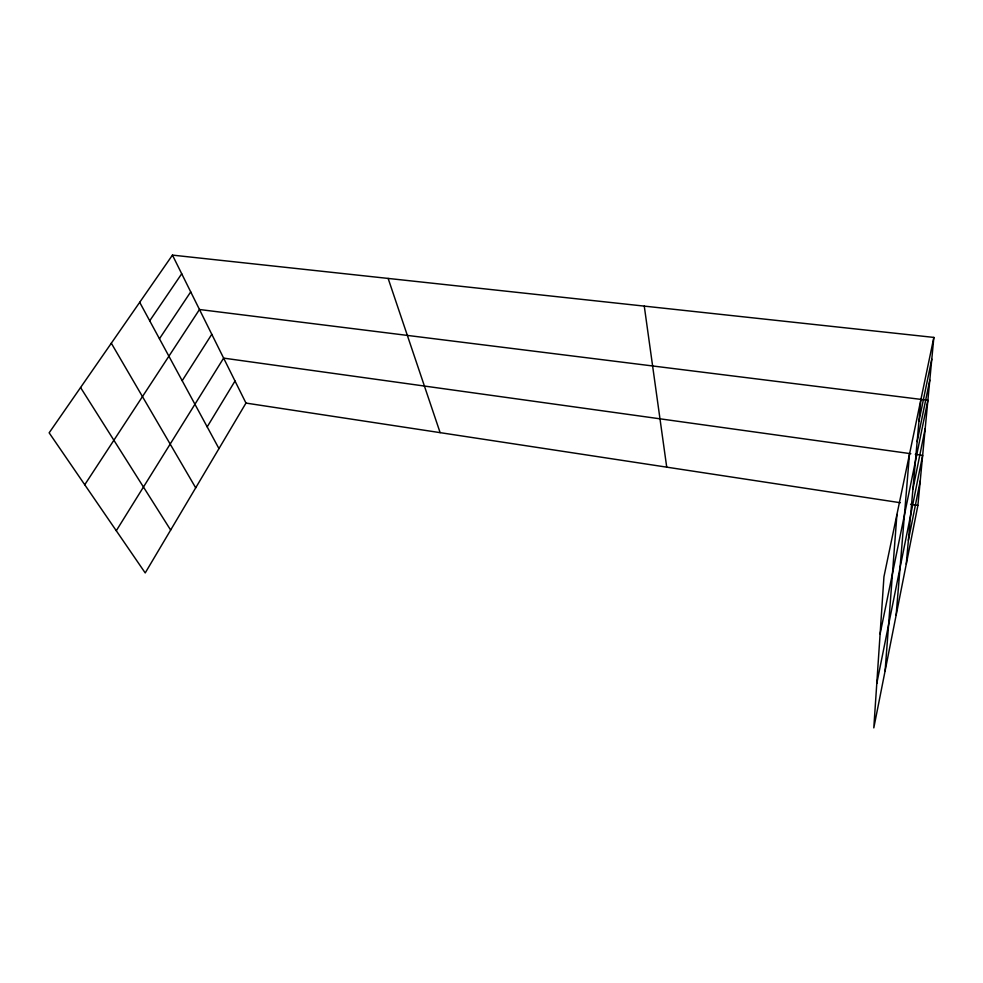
<?xml version="1.0" encoding="UTF-8"?>
<svg xmlns="http://www.w3.org/2000/svg" width="983" height="983" viewBox="0 0 983 983"><rect width="100%" height="100%" fill="white"/><g stroke="black" fill="none" stroke-linecap="round" stroke-linejoin="round"><path stroke-width="1.47" d="M885.118 670.836L896.926 514.478M896.127 615.247L909.459 454.404M906.265 564.131L920.862 399.7M933.85 337.415L883.95 576.738L873.801 727.887L917.901 505.409L933.85 337.415L172.443 255.113L49.15 432.827L145.214 572.929L245.971 403.079L172.443 255.113M908.378 540.306L920.223 480.957M876.787 683.455L922.656 455.338L915.271 454.318M912.937 489.03L925.212 428.477M917.139 441.576L929.807 380.04M880.104 633.974L927.891 400.253L199.475 309.51L84.747 484.742M918.97 421.031L931.786 359.114M207.192 426.868L235.011 381.023M116.277 530.734L223.632 358.119L910.848 453.704M182.187 380.716L211.787 334.294M159.443 338.766L190.714 291.89M149.711 320.802L181.708 273.766M245.971 403.079L900.354 502.731M910.59 504.291L917.901 505.409M80.569 387.535L170.649 530.046M111.312 343.214L195.703 487.814M139.697 302.309L218.963 448.604M388.138 278.422L440.126 432.643M644.27 306.118L666.72 467.146"/></g></svg>
